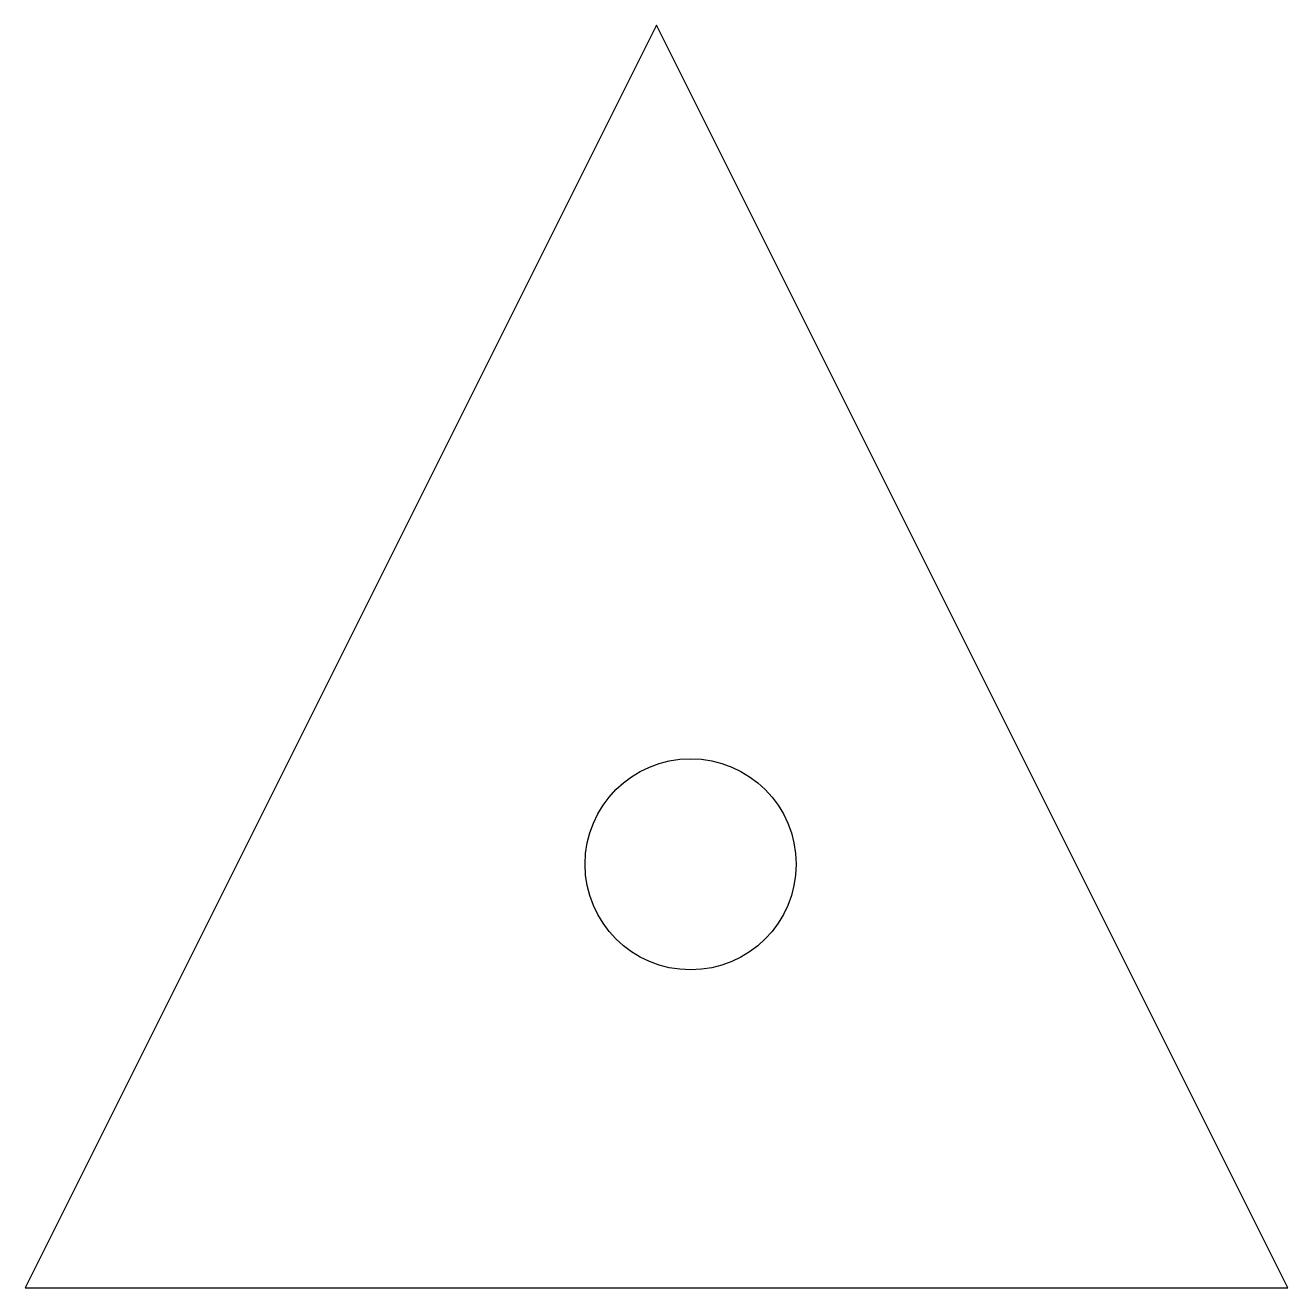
# Model space of a CAD drawing. Header units: feet. Extents: x -0.079 to 0.071, y -0.05 to 0.1.
import ezdxf

# ---------------------------------------------------------------- set-up
doc = ezdxf.new("R2010")
doc.units = ezdxf.units.FT
doc.header["$MEASUREMENT"] = 0

msp = doc.modelspace()

# ---------------------------------------------------------------- linework, layer by layer
at = {"color": 0, "linetype": 'ByBlock', "lineweight": -2}
for p, q in [((-0.00405, 0.09969), (-0.07905, -0.05031)), ((0.07095, -0.05031), (-0.00405, 0.09969)), ((-0.07905, -0.05031), (0.07095, -0.05031))]:
    msp.add_line(p, q, dxfattribs=at)
msp.add_circle((0, 0), 0.01254, dxfattribs=at)

doc.saveas('drawing.dxf')
